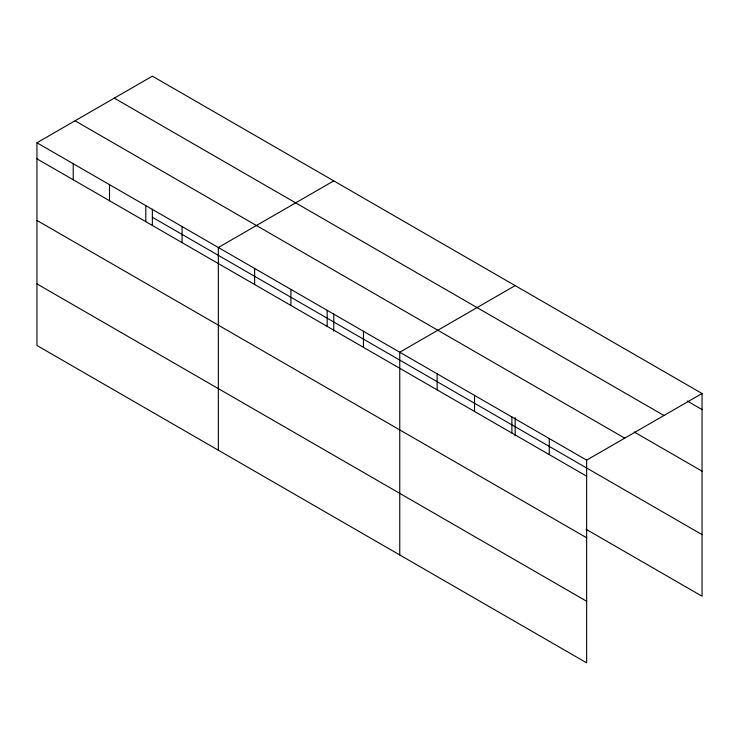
<?xml version="1.0" encoding="UTF-8"?>
<svg xmlns="http://www.w3.org/2000/svg" width="739" height="739" viewBox="0 0 739 739"><rect width="100%" height="100%" fill="white"/><g stroke="black" fill="none" stroke-linecap="round" stroke-linejoin="round"><path stroke-width="1.11" d="M36.95 142.775L586.646 460.138L586.646 662.855L36.95 345.492L36.95 142.775L152.354 76.145L702.05 393.508L702.05 596.225L585.981 529.216M333.751 180.879L218.347 247.5L218.347 450.217M515.157 285.605L399.753 352.235L399.753 554.952M586.646 460.138L702.05 393.508M687.298 401.046L702.05 409.572M114.268 98.13L663.964 415.494M634.173 431.982L702.05 471.168M75.036 120.79L624.732 438.153M152.354 217.266L702.05 534.63M36.95 158.83L586.646 476.193M36.95 220.434L586.646 537.798M36.95 283.896L586.646 601.26M549.262 438.56L549.262 454.614M515.157 417.498L515.157 435.853M511.887 416.972L511.887 433.036M474.512 395.393L474.512 411.457M437.128 373.814L437.128 389.878M363.468 331.284L363.468 347.348M333.751 313.918L333.751 331.118M327.192 310.343L327.192 326.398M290.907 289.392L290.907 305.456M254.632 268.451L254.632 284.506M182.071 226.559L182.071 242.614M152.354 209.192L152.354 225.247M145.786 205.608L145.786 221.672M109.511 184.667L109.511 200.722M73.226 163.716L73.226 179.78"/></g></svg>
